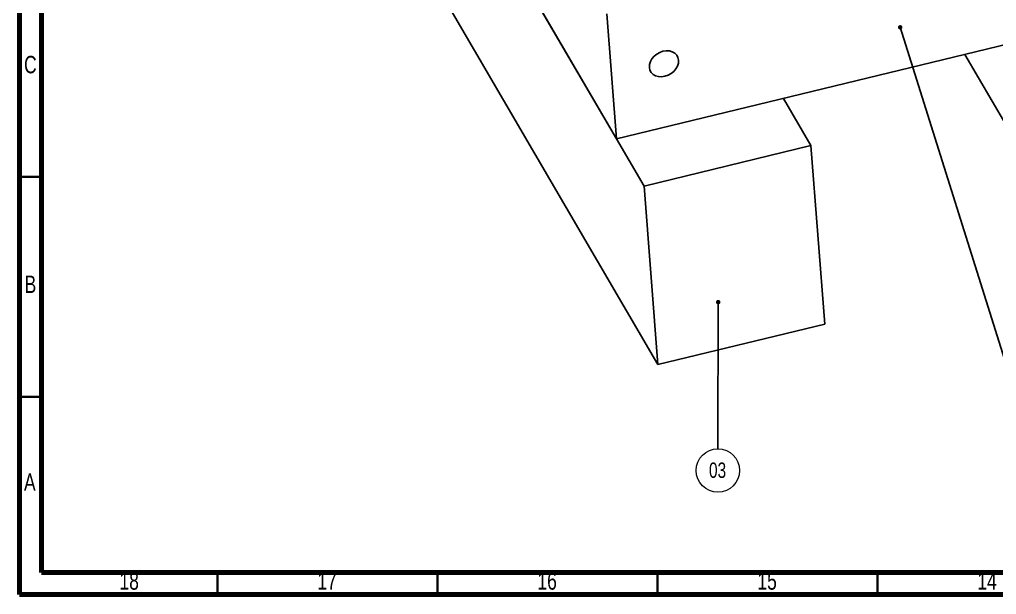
# Model space of a CAD drawing. Header units: millimetres. Extents: x 4 to 907, y 5 to 1495.
# Drawn here: x 5 to 227.1, y 5 to 135.8 of the extents above; entities that cross this region are included whole.
import ezdxf

# ---------------------------------------------------------------- set-up
doc = ezdxf.new("R2010")
doc.units = ezdxf.units.MM
doc.styles.add('SLDTEXTSTYLE0', font='TXT', dxfattribs={"width": 0.75})
doc.dimstyles.new('SLDDIMSTYLE1', dxfattribs={"dimtxt": 0.18, "dimasz": 1.016, "dimexe": 0, "dimexo": 0.0625, "dimgap": 0, "dimtad": 0, "dimtih": 1, "dimtoh": 1, "dimdec": 0, "dimrnd": 1e-09, "dimzin": 0, "dimdsep": 46, "dimtxsty": 'Standard', "dimblk1": 'DOT', "dimblk2": 'DOT', "dimsah": 1, "dimcen": 0.09, "dimadec": 0, "dimazin": 0, "dimtfac": 1.016, "dimtdec": 0, "dimtofl": 0, "dimtmove": 0, "dimatfit": 3, "dimldrblk": 'DOT', "dimfxl": 1, "dimfrac": 2, "dimtolj": 1, "dimtzin": 0, "dimarcsym": 0})

# ---------------------------------------------------------------- blocks, each defined once
blk = doc.blocks.new('_Dot')
at = {"color": 0, "linetype": 'ByBlock', "lineweight": -2}
blk.add_line((-0.5, 0), (-1, 0), dxfattribs=at)
at = {"color": 0, "linetype": 'ByBlock', "const_width": 0.5}
blk.add_lwpolyline([(-0.25, 0, 1), (0.25, 0, 1)], format="xyb", close=True, dxfattribs=at)
blk = doc.blocks.new('SW_NOTE_14')
at = {"color": 0, "linetype": 'Continuous', "lineweight": 0}
blk.add_circle((-0.01, -4.94), 4.94, dxfattribs=at)
at = {"color": 0, "linetype": 'Continuous', "lineweight": 0, "insert": (-0.08, -3.13), "char_height": 3.5, "attachment_point": 2, "style": 'SLDTEXTSTYLE0'}
blk.add_mtext('03', dxfattribs=at)

msp = doc.modelspace()

# ---------------------------------------------------------------- linework, layer by layer
at = {"color": 7, "linetype": 'Continuous', "lineweight": 70}
for p, q in [((5, 5), (5, 1495)), ((10, 10), (10, 1490)), ((890, 10), (10, 10)), ((895, 5), (5, 5))]:
    msp.add_line(p, q, dxfattribs=at)
at = {"color": 7, "linetype": 'Continuous', "lineweight": 25}
for p, q in [((101.959, 175.08), (140.722, 108.654)), ((146.973, 97.942), (101.959, 175.08)), ((150.109, 57.319), (83.666, 171.179)), ((140.722, 108.654), (406.115, 173.156)), ((138.527, 137.089), (140.722, 108.654)), ((241.011, 91.644), (219.86, 127.888)), ((178.635, 117.868), (184.886, 107.157)), ((184.886, 107.157), (146.973, 97.942)), ((188.022, 66.534), (184.886, 107.157)), ((150.109, 57.319), (146.973, 97.942)), ((188.022, 66.534), (150.109, 57.319))]:
    msp.add_line(p, q, dxfattribs=at)
at = {"color": 7, "linetype": 'Continuous', "lineweight": 35}
for p, q in [((10, 100), (5, 100)), ((10, 50), (5, 50)), ((50, 10), (50, 5)), ((100, 10), (100, 5)), ((150, 10), (150, 5)), ((200, 10), (200, 5))]:
    msp.add_line(p, q, dxfattribs=at)
at = {"color": 7, "linetype": 'Continuous', "lineweight": 25, "flags": 128}
msp.add_lwpolyline([(151.692, 122.908), (152.425, 123.158), (153.11, 123.539), (153.712, 124.031), (154.203, 124.609), (154.557, 125.244), (154.756, 125.904), (154.79, 126.557), (154.658, 127.17), (154.366, 127.711), (153.929, 128.154), (153.369, 128.477), (152.714, 128.663), (151.997, 128.703), (151.253, 128.595), (150.52, 128.344), (149.835, 127.963), (149.232, 127.472), (148.742, 126.894), (148.388, 126.258), (148.189, 125.598), (148.155, 124.945), (148.287, 124.332), (148.579, 123.791), (149.016, 123.348), (149.576, 123.025), (150.231, 122.839), (150.948, 122.799), (151.692, 122.908)], dxfattribs=at)

# ---------------------------------------------------------------- block references
at = {"color": 7, "linetype": 'Continuous', "lineweight": 0}
msp.add_blockref('SW_NOTE_14', (163.742, 38.16), dxfattribs=at)

# ---------------------------------------------------------------- texts
at = {"color": 7, "linetype": 'Continuous', "lineweight": 0, "attachment_point": 2, "style": 'SLDTEXTSTYLE0'}
for s, insert, char_height in [('C', (7.459, 127.56), 3.969), ('B', (7.471, 77.56), 3.969), ('A', (7.34, 32.56), 3.969), ('18', (29.92, 10.06), 3.9688), ('17', (74.92, 10.06), 3.9688), ('16', (124.92, 10.06), 3.9688), ('15', (174.92, 10.06), 3.9688), ('14', (224.92, 10.06), 3.9688)]:
    msp.add_mtext(s, dxfattribs=dict(at, insert=insert, char_height=char_height))

# ---------------------------------------------------------------- leaders
at = {"color": 7, "linetype": 'Continuous', "lineweight": 0}
for points in [[(205.171, 134.052), (230.549, 53.255)], [(163.808, 71.527), (163.742, 38.16)]]:
    msp.add_leader(points, dimstyle='SLDDIMSTYLE1', dxfattribs=at)

doc.saveas('drawing.dxf')
